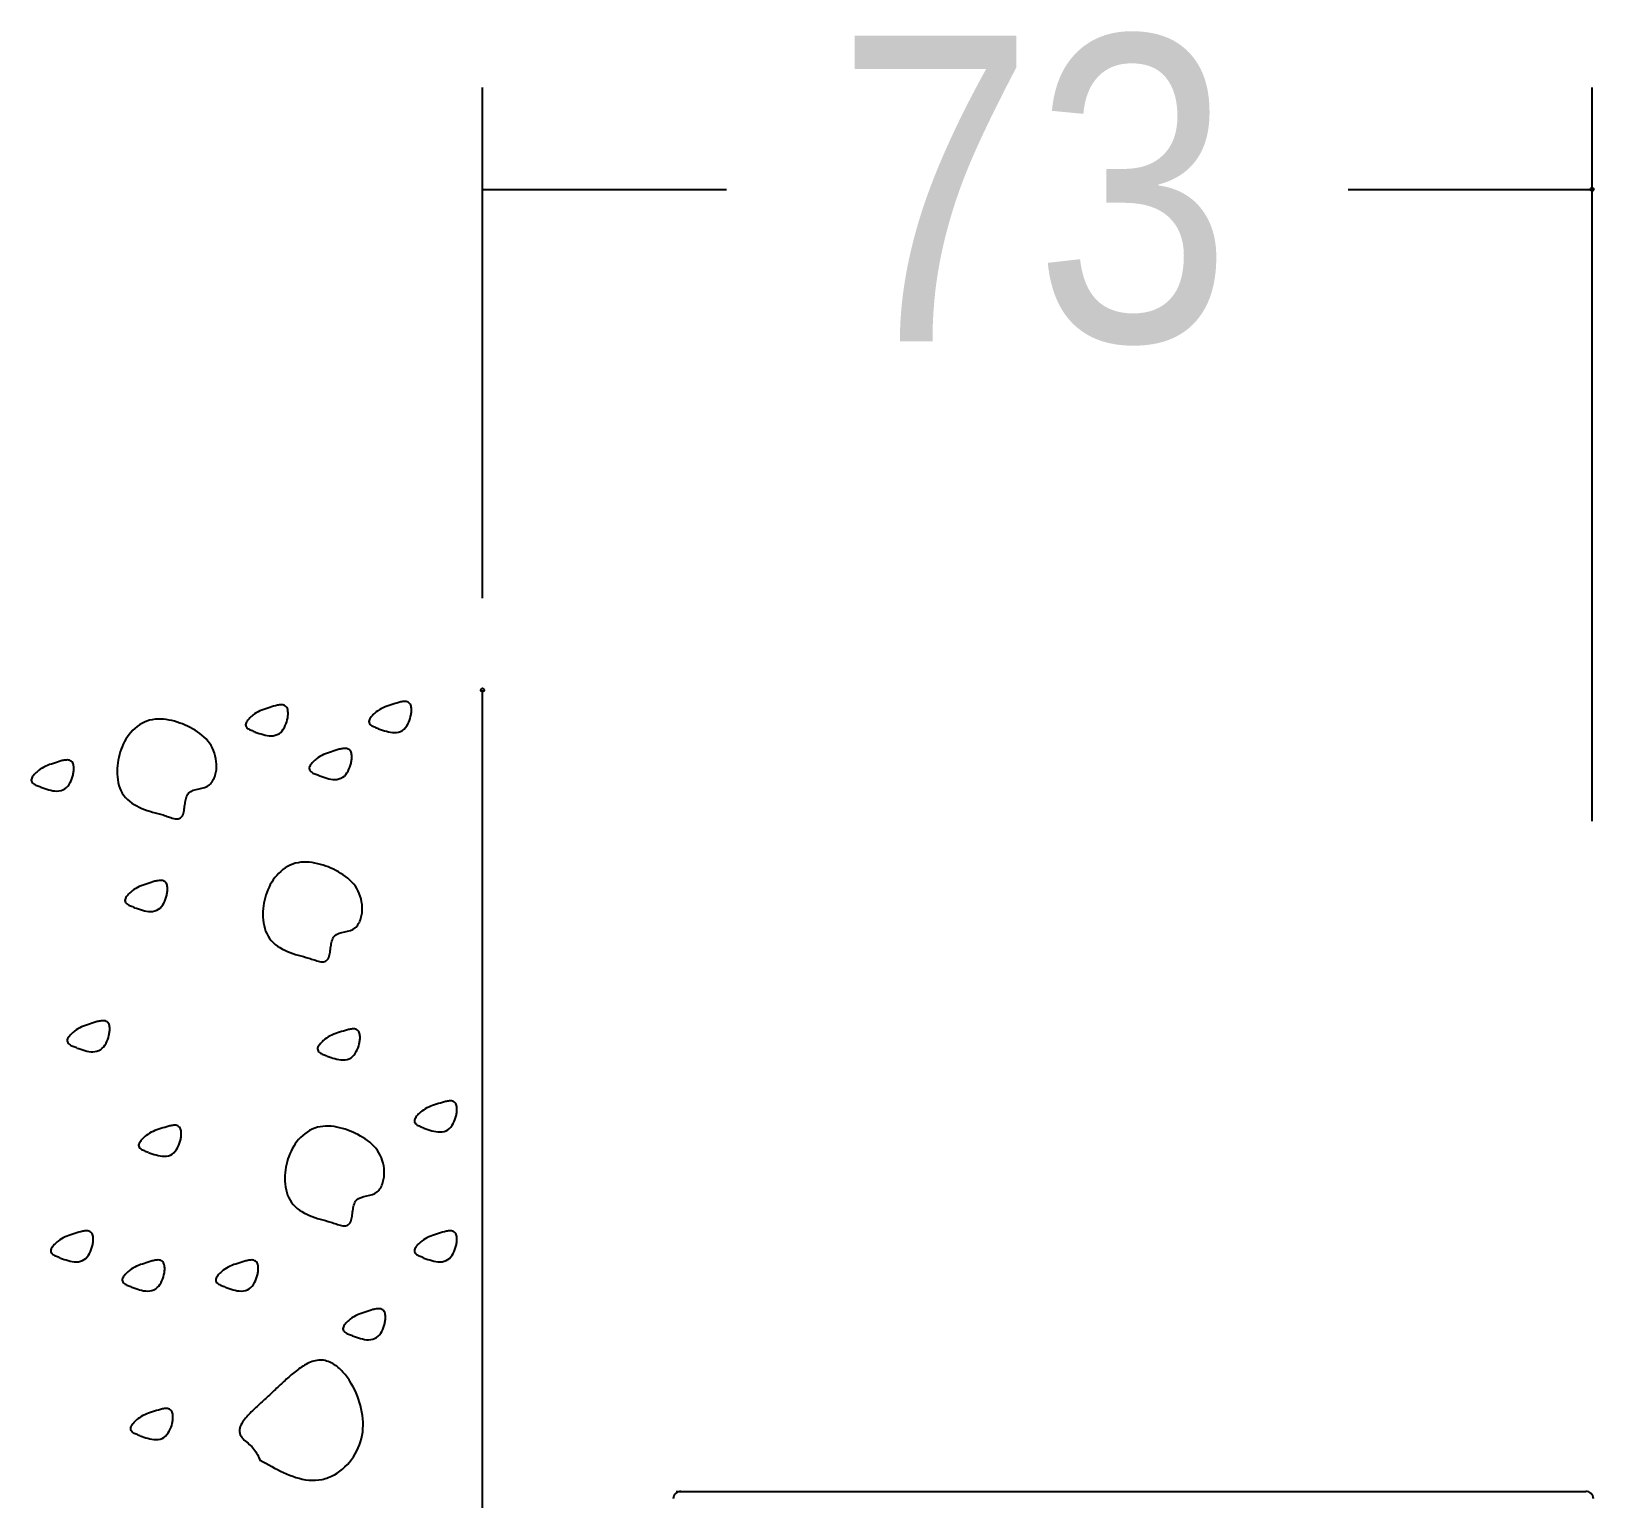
# Model space of a CAD drawing. Extents: x 0 to 172, y 0 to 108.
# Drawn here: x 0.12 to 45.83, y 65.4 to 108.32 of the extents above; entities that cross this region are included whole.
import ezdxf

# ---------------------------------------------------------------- set-up
doc = ezdxf.new("R2010")
doc.units = 0
doc.layers.add('LIVELLO_1', color=160, linetype='Continuous')
doc.styles.add('STD', font='txt')

# ---------------------------------------------------------------- blocks, each defined once
blk = doc.blocks.new('AI9-BLK1')
at = {"layer": 'LIVELLO_1', "color": 7}
for p, q in [((-72.853, 37.084), (-72.853, 52.024)), ((-40.398, 30.564), (-40.398, 52.024)), ((-72.853, 49.044), (-65.717, 49.044)), ((-47.533, 49.044), (-40.398, 49.044)), ((-72.853, -54.526), (-72.853, 34.402)), ((-67.19, 10.965), (-40.582, 10.965))]:
    blk.add_line(p, q, dxfattribs=at)
for centre, major_axis, ratio in [((-40.398, 49.044), (0.0001, -0.0506), 0.984692), ((-72.852, 34.402), (-0.0005, -0.051), 0.986436)]:
    blk.add_ellipse(centre, major_axis=major_axis, ratio=ratio, dxfattribs=at)
for points, knots in [([(-79.5, 33.173), (-79.425, 33.146), (-79.349, 33.121), (-79.271, 33.101), (-79.194, 33.079), (-79.115, 33.061), (-79.032, 33.063), (-78.952, 33.063), (-78.869, 33.083), (-78.802, 33.124), (-78.736, 33.17), (-78.685, 33.239), (-78.646, 33.31), (-78.607, 33.382), (-78.58, 33.457), (-78.561, 33.534), (-78.552, 33.572), (-78.544, 33.614), (-78.541, 33.652), (-78.537, 33.694), (-78.537, 33.734), (-78.541, 33.774), (-78.543, 33.814), (-78.552, 33.858), (-78.574, 33.89), (-78.594, 33.924), (-78.63, 33.95), (-78.667, 33.962), (-78.704, 33.973), (-78.747, 33.971), (-78.787, 33.966), (-78.826, 33.961), (-78.865, 33.952), (-78.904, 33.943), (-78.981, 33.924), (-79.057, 33.895), (-79.135, 33.872), (-79.211, 33.847), (-79.287, 33.823), (-79.361, 33.79), (-79.434, 33.759), (-79.505, 33.716), (-79.567, 33.667), (-79.599, 33.641), (-79.629, 33.616), (-79.657, 33.585), (-79.684, 33.558), (-79.71, 33.529), (-79.735, 33.494), (-79.758, 33.462), (-79.783, 33.422), (-79.781, 33.384), (-79.781, 33.346), (-79.755, 33.308), (-79.723, 33.28), (-79.691, 33.255), (-79.654, 33.241), (-79.615, 33.226), (-79.579, 33.212), (-79.544, 33.195), (-79.505, 33.181)], [0, 0, 0, 0, 1, 1, 1, 2, 2, 2, 3, 3, 3, 4, 4, 4, 5, 5, 5, 6, 6, 6, 7, 7, 7, 8, 8, 8, 9, 9, 9, 10, 10, 10, 11, 11, 11, 12, 12, 12, 13, 13, 13, 14, 14, 14, 15, 15, 15, 16, 16, 16, 17, 17, 17, 18, 18, 18, 19, 19, 19, 20, 20, 20, 20]), ([(-75.892, 33.268), (-75.816, 33.242), (-75.74, 33.219), (-75.662, 33.195), (-75.586, 33.173), (-75.506, 33.157), (-75.424, 33.157), (-75.344, 33.157), (-75.261, 33.177), (-75.194, 33.221), (-75.127, 33.264), (-75.077, 33.333), (-75.038, 33.404), (-74.999, 33.476), (-74.971, 33.551), (-74.953, 33.629), (-74.944, 33.668), (-74.936, 33.709), (-74.932, 33.748), (-74.928, 33.789), (-74.928, 33.83), (-74.93, 33.868), (-74.934, 33.91), (-74.944, 33.952), (-74.964, 33.986), (-74.986, 34.019), (-75.02, 34.046), (-75.059, 34.057), (-75.096, 34.069), (-75.138, 34.069), (-75.178, 34.064), (-75.218, 34.057), (-75.257, 34.048), (-75.296, 34.037), (-75.372, 34.019), (-75.449, 33.992), (-75.525, 33.966), (-75.603, 33.941), (-75.679, 33.919), (-75.753, 33.884), (-75.825, 33.854), (-75.894, 33.812), (-75.959, 33.763), (-75.991, 33.736), (-76.021, 33.71), (-76.05, 33.683), (-76.076, 33.652), (-76.102, 33.624), (-76.126, 33.589), (-76.151, 33.556), (-76.175, 33.516), (-76.172, 33.478), (-76.172, 33.44), (-76.147, 33.402), (-76.115, 33.377), (-76.084, 33.349), (-76.044, 33.335), (-76.009, 33.321), (-75.97, 33.308), (-75.933, 33.292), (-75.896, 33.275)], [0, 0, 0, 0, 1, 1, 1, 2, 2, 2, 3, 3, 3, 4, 4, 4, 5, 5, 5, 6, 6, 6, 7, 7, 7, 8, 8, 8, 9, 9, 9, 10, 10, 10, 11, 11, 11, 12, 12, 12, 13, 13, 13, 14, 14, 14, 15, 15, 15, 16, 16, 16, 17, 17, 17, 18, 18, 18, 19, 19, 19, 20, 20, 20, 20]), ([(-82.193, 30.747), (-82.405, 30.801), (-82.613, 30.854), (-82.817, 30.939), (-83.019, 31.026), (-83.219, 31.148), (-83.345, 31.322), (-83.471, 31.494), (-83.527, 31.723), (-83.538, 31.944), (-83.549, 32.167), (-83.515, 32.384), (-83.449, 32.59), (-83.382, 32.798), (-83.281, 32.998), (-83.136, 33.163), (-82.99, 33.329), (-82.799, 33.462), (-82.59, 33.516), (-82.379, 33.574), (-82.152, 33.558), (-81.937, 33.507), (-81.724, 33.457), (-81.521, 33.375), (-81.332, 33.266), (-81.141, 33.157), (-80.96, 33.023), (-80.834, 32.845), (-80.71, 32.67), (-80.641, 32.448), (-80.632, 32.232), (-80.626, 32.122), (-80.637, 32.015), (-80.671, 31.908), (-80.704, 31.801), (-80.76, 31.696), (-80.841, 31.628), (-80.923, 31.561), (-81.031, 31.536), (-81.144, 31.512), (-81.258, 31.489), (-81.376, 31.467), (-81.447, 31.387), (-81.48, 31.347), (-81.502, 31.295), (-81.519, 31.242), (-81.534, 31.188), (-81.543, 31.135), (-81.55, 31.083), (-81.56, 31.028), (-81.57, 30.976), (-81.575, 30.921), (-81.582, 30.867), (-81.588, 30.814), (-81.61, 30.761), (-81.633, 30.711), (-81.672, 30.666), (-81.72, 30.644), (-81.768, 30.624), (-81.83, 30.635), (-81.885, 30.647), (-81.94, 30.662), (-81.989, 30.676), (-82.041, 30.693), (-82.091, 30.709), (-82.143, 30.727), (-82.193, 30.747)], [0, 0, 0, 0, 1, 1, 1, 2, 2, 2, 3, 3, 3, 4, 4, 4, 5, 5, 5, 6, 6, 6, 7, 7, 7, 8, 8, 8, 9, 9, 9, 10, 10, 10, 11, 11, 11, 12, 12, 12, 13, 13, 13, 14, 14, 14, 15, 15, 15, 16, 16, 16, 17, 17, 17, 18, 18, 18, 19, 19, 19, 20, 20, 20, 21, 21, 21, 22, 22, 22, 22]), ([(-77.64, 31.899), (-77.562, 31.871), (-77.487, 31.846), (-77.409, 31.826), (-77.331, 31.802), (-77.253, 31.785), (-77.172, 31.786), (-77.09, 31.786), (-77.006, 31.806), (-76.939, 31.851), (-76.873, 31.893), (-76.822, 31.962), (-76.785, 32.033), (-76.744, 32.106), (-76.717, 32.181), (-76.698, 32.26), (-76.689, 32.299), (-76.684, 32.34), (-76.678, 32.379), (-76.674, 32.417), (-76.674, 32.459), (-76.678, 32.499), (-76.682, 32.54), (-76.689, 32.58), (-76.711, 32.615), (-76.732, 32.648), (-76.767, 32.675), (-76.804, 32.687), (-76.843, 32.7), (-76.884, 32.697), (-76.925, 32.691), (-76.964, 32.686), (-77.003, 32.678), (-77.042, 32.67), (-77.12, 32.648), (-77.196, 32.622), (-77.272, 32.597), (-77.348, 32.571), (-77.426, 32.548), (-77.499, 32.517), (-77.573, 32.484), (-77.641, 32.441), (-77.705, 32.392), (-77.737, 32.368), (-77.768, 32.34), (-77.795, 32.312), (-77.824, 32.285), (-77.848, 32.254), (-77.873, 32.221), (-77.898, 32.185), (-77.922, 32.147), (-77.92, 32.107), (-77.919, 32.071), (-77.893, 32.033), (-77.863, 32.005), (-77.829, 31.98), (-77.792, 31.966), (-77.755, 31.95), (-77.717, 31.935), (-77.68, 31.92), (-77.643, 31.908)], [0, 0, 0, 0, 1, 1, 1, 2, 2, 2, 3, 3, 3, 4, 4, 4, 5, 5, 5, 6, 6, 6, 7, 7, 7, 8, 8, 8, 9, 9, 9, 10, 10, 10, 11, 11, 11, 12, 12, 12, 13, 13, 13, 14, 14, 14, 15, 15, 15, 16, 16, 16, 17, 17, 17, 18, 18, 18, 19, 19, 19, 20, 20, 20, 20]), ([(-85.768, 31.558), (-85.692, 31.534), (-85.616, 31.505), (-85.54, 31.485), (-85.462, 31.465), (-85.382, 31.447), (-85.3, 31.447), (-85.22, 31.449), (-85.137, 31.467), (-85.07, 31.512), (-85.003, 31.556), (-84.953, 31.623), (-84.914, 31.696), (-84.875, 31.768), (-84.847, 31.843), (-84.828, 31.92), (-84.819, 31.96), (-84.812, 32), (-84.808, 32.038), (-84.805, 32.078), (-84.803, 32.118), (-84.807, 32.16), (-84.812, 32.2), (-84.819, 32.241), (-84.839, 32.274), (-84.862, 32.308), (-84.895, 32.336), (-84.935, 32.347), (-84.973, 32.361), (-85.014, 32.357), (-85.053, 32.352), (-85.094, 32.347), (-85.133, 32.34), (-85.172, 32.329), (-85.25, 32.308), (-85.324, 32.283), (-85.402, 32.256), (-85.479, 32.232), (-85.557, 32.21), (-85.629, 32.176), (-85.702, 32.145), (-85.77, 32.102), (-85.835, 32.053), (-85.867, 32.027), (-85.897, 32), (-85.926, 31.975), (-85.952, 31.944), (-85.978, 31.915), (-86.003, 31.88), (-86.026, 31.848), (-86.051, 31.808), (-86.049, 31.77), (-86.047, 31.73), (-86.022, 31.694), (-85.991, 31.668), (-85.959, 31.639), (-85.922, 31.627), (-85.883, 31.612), (-85.847, 31.598), (-85.809, 31.581), (-85.772, 31.567)], [0, 0, 0, 0, 1, 1, 1, 2, 2, 2, 3, 3, 3, 4, 4, 4, 5, 5, 5, 6, 6, 6, 7, 7, 7, 8, 8, 8, 9, 9, 9, 10, 10, 10, 11, 11, 11, 12, 12, 12, 13, 13, 13, 14, 14, 14, 15, 15, 15, 16, 16, 16, 17, 17, 17, 18, 18, 18, 19, 19, 19, 20, 20, 20, 20]), ([(-77.932, 26.563), (-78.139, 26.618), (-78.349, 26.67), (-78.554, 26.755), (-78.756, 26.842), (-78.954, 26.964), (-79.081, 27.138), (-79.207, 27.31), (-79.263, 27.539), (-79.274, 27.76), (-79.285, 27.983), (-79.252, 28.201), (-79.185, 28.406), (-79.118, 28.616), (-79.018, 28.814), (-78.871, 28.981), (-78.726, 29.144), (-78.535, 29.278), (-78.327, 29.334), (-78.117, 29.392), (-77.889, 29.374), (-77.673, 29.323), (-77.46, 29.275), (-77.259, 29.193), (-77.068, 29.082), (-76.877, 28.973), (-76.696, 28.839), (-76.57, 28.662), (-76.448, 28.482), (-76.377, 28.266), (-76.368, 28.05), (-76.364, 27.938), (-76.374, 27.833), (-76.407, 27.726), (-76.44, 27.617), (-76.496, 27.512), (-76.578, 27.444), (-76.659, 27.379), (-76.767, 27.354), (-76.88, 27.33), (-76.994, 27.305), (-77.113, 27.283), (-77.183, 27.205), (-77.216, 27.165), (-77.24, 27.113), (-77.255, 27.058), (-77.27, 27.004), (-77.28, 26.953), (-77.288, 26.899), (-77.297, 26.844), (-77.306, 26.793), (-77.311, 26.737), (-77.318, 26.683), (-77.324, 26.628), (-77.347, 26.58), (-77.368, 26.527), (-77.407, 26.482), (-77.456, 26.46), (-77.506, 26.442), (-77.563, 26.452), (-77.62, 26.465), (-77.675, 26.476), (-77.726, 26.493), (-77.776, 26.509), (-77.827, 26.525), (-77.88, 26.543), (-77.932, 26.563)], [0, 0, 0, 0, 1, 1, 1, 2, 2, 2, 3, 3, 3, 4, 4, 4, 5, 5, 5, 6, 6, 6, 7, 7, 7, 8, 8, 8, 9, 9, 9, 10, 10, 10, 11, 11, 11, 12, 12, 12, 13, 13, 13, 14, 14, 14, 15, 15, 15, 16, 16, 16, 17, 17, 17, 18, 18, 18, 19, 19, 19, 20, 20, 20, 21, 21, 21, 22, 22, 22, 22]), ([(-83.029, 28.036), (-82.953, 28.011), (-82.877, 27.985), (-82.799, 27.965), (-82.721, 27.942), (-82.643, 27.923), (-82.561, 27.925), (-82.479, 27.925), (-82.395, 27.943), (-82.329, 27.988), (-82.264, 28.034), (-82.214, 28.099), (-82.175, 28.172), (-82.136, 28.244), (-82.108, 28.321), (-82.089, 28.398), (-82.08, 28.438), (-82.073, 28.477), (-82.069, 28.516), (-82.065, 28.556), (-82.064, 28.596), (-82.069, 28.636), (-82.071, 28.678), (-82.08, 28.718), (-82.101, 28.754), (-82.122, 28.787), (-82.156, 28.814), (-82.193, 28.827), (-82.232, 28.839), (-82.275, 28.835), (-82.314, 28.83), (-82.355, 28.825), (-82.394, 28.818), (-82.433, 28.807), (-82.509, 28.785), (-82.585, 28.759), (-82.661, 28.736), (-82.739, 28.711), (-82.815, 28.687), (-82.89, 28.656), (-82.962, 28.621), (-83.031, 28.58), (-83.096, 28.529), (-83.127, 28.505), (-83.157, 28.477), (-83.185, 28.449), (-83.212, 28.422), (-83.239, 28.393), (-83.263, 28.36), (-83.287, 28.324), (-83.311, 28.286), (-83.31, 28.246), (-83.308, 28.21), (-83.283, 28.172), (-83.251, 28.145), (-83.221, 28.119), (-83.184, 28.105), (-83.144, 28.088), (-83.107, 28.074), (-83.07, 28.059), (-83.033, 28.045)], [0, 0, 0, 0, 1, 1, 1, 2, 2, 2, 3, 3, 3, 4, 4, 4, 5, 5, 5, 6, 6, 6, 7, 7, 7, 8, 8, 8, 9, 9, 9, 10, 10, 10, 11, 11, 11, 12, 12, 12, 13, 13, 13, 14, 14, 14, 15, 15, 15, 16, 16, 16, 17, 17, 17, 18, 18, 18, 19, 19, 19, 20, 20, 20, 20]), ([(-84.719, 23.932), (-84.641, 23.906), (-84.566, 23.881), (-84.488, 23.861), (-84.41, 23.837), (-84.332, 23.819), (-84.251, 23.821), (-84.169, 23.823), (-84.086, 23.841), (-84.019, 23.886), (-83.952, 23.932), (-83.904, 23.997), (-83.864, 24.07), (-83.826, 24.142), (-83.796, 24.216), (-83.777, 24.294), (-83.77, 24.334), (-83.763, 24.374), (-83.759, 24.414), (-83.755, 24.454), (-83.753, 24.494), (-83.757, 24.534), (-83.761, 24.576), (-83.768, 24.615), (-83.79, 24.65), (-83.811, 24.683), (-83.846, 24.71), (-83.883, 24.723), (-83.923, 24.735), (-83.963, 24.731), (-84.004, 24.726), (-84.045, 24.721), (-84.084, 24.714), (-84.123, 24.704), (-84.199, 24.683), (-84.275, 24.655), (-84.351, 24.632), (-84.428, 24.606), (-84.506, 24.583), (-84.578, 24.552), (-84.652, 24.519), (-84.72, 24.478), (-84.784, 24.427), (-84.818, 24.403), (-84.847, 24.374), (-84.875, 24.347), (-84.903, 24.32), (-84.929, 24.289), (-84.953, 24.256), (-84.977, 24.22), (-85.002, 24.182), (-85, 24.142), (-84.998, 24.106), (-84.973, 24.068), (-84.942, 24.042), (-84.908, 24.015), (-84.871, 24.001), (-84.834, 23.986), (-84.797, 23.971), (-84.759, 23.955), (-84.722, 23.943)], [0, 0, 0, 0, 1, 1, 1, 2, 2, 2, 3, 3, 3, 4, 4, 4, 5, 5, 5, 6, 6, 6, 7, 7, 7, 8, 8, 8, 9, 9, 9, 10, 10, 10, 11, 11, 11, 12, 12, 12, 13, 13, 13, 14, 14, 14, 15, 15, 15, 16, 16, 16, 17, 17, 17, 18, 18, 18, 19, 19, 19, 20, 20, 20, 20]), ([(-77.398, 23.691), (-77.32, 23.665), (-77.244, 23.641), (-77.168, 23.622), (-77.09, 23.598), (-77.012, 23.58), (-76.93, 23.582), (-76.849, 23.582), (-76.765, 23.6), (-76.698, 23.645), (-76.631, 23.689), (-76.583, 23.756), (-76.544, 23.829), (-76.505, 23.901), (-76.475, 23.975), (-76.457, 24.053), (-76.448, 24.093), (-76.442, 24.133), (-76.436, 24.173), (-76.433, 24.213), (-76.433, 24.255), (-76.436, 24.293), (-76.44, 24.334), (-76.448, 24.376), (-76.47, 24.411), (-76.491, 24.443), (-76.526, 24.47), (-76.563, 24.483), (-76.602, 24.494), (-76.643, 24.492), (-76.684, 24.487), (-76.725, 24.481), (-76.762, 24.472), (-76.801, 24.461), (-76.879, 24.443), (-76.955, 24.416), (-77.031, 24.392), (-77.107, 24.365), (-77.185, 24.343), (-77.258, 24.309), (-77.331, 24.278), (-77.4, 24.236), (-77.464, 24.187), (-77.495, 24.162), (-77.526, 24.133), (-77.554, 24.106), (-77.582, 24.077), (-77.607, 24.048), (-77.63, 24.015), (-77.657, 23.98), (-77.68, 23.943), (-77.678, 23.903), (-77.677, 23.864), (-77.651, 23.826), (-77.62, 23.801), (-77.588, 23.776), (-77.55, 23.76), (-77.513, 23.745), (-77.476, 23.73), (-77.439, 23.714), (-77.402, 23.701)], [0, 0, 0, 0, 1, 1, 1, 2, 2, 2, 3, 3, 3, 4, 4, 4, 5, 5, 5, 6, 6, 6, 7, 7, 7, 8, 8, 8, 9, 9, 9, 10, 10, 10, 11, 11, 11, 12, 12, 12, 13, 13, 13, 14, 14, 14, 15, 15, 15, 16, 16, 16, 17, 17, 17, 18, 18, 18, 19, 19, 19, 20, 20, 20, 20]), ([(-74.563, 21.587), (-74.487, 21.561), (-74.41, 21.538), (-74.332, 21.514), (-74.254, 21.492), (-74.176, 21.474), (-74.095, 21.476), (-74.013, 21.476), (-73.929, 21.496), (-73.863, 21.541), (-73.798, 21.583), (-73.747, 21.652), (-73.709, 21.725), (-73.67, 21.795), (-73.641, 21.871), (-73.623, 21.949), (-73.613, 21.987), (-73.606, 22.027), (-73.603, 22.069), (-73.599, 22.109), (-73.597, 22.149), (-73.601, 22.187), (-73.604, 22.231), (-73.613, 22.27), (-73.634, 22.305), (-73.656, 22.338), (-73.69, 22.365), (-73.727, 22.376), (-73.766, 22.39), (-73.807, 22.387), (-73.847, 22.381), (-73.888, 22.376), (-73.927, 22.366), (-73.966, 22.357), (-74.042, 22.336), (-74.118, 22.311), (-74.195, 22.285), (-74.272, 22.261), (-74.349, 22.238), (-74.423, 22.205), (-74.496, 22.173), (-74.565, 22.131), (-74.63, 22.082), (-74.661, 22.056), (-74.691, 22.029), (-74.719, 22.002), (-74.747, 21.973), (-74.772, 21.944), (-74.797, 21.91), (-74.821, 21.875), (-74.845, 21.837), (-74.843, 21.797), (-74.841, 21.761), (-74.817, 21.721), (-74.786, 21.697), (-74.754, 21.668), (-74.717, 21.654), (-74.678, 21.641), (-74.641, 21.625), (-74.604, 21.61), (-74.566, 21.596)], [0, 0, 0, 0, 1, 1, 1, 2, 2, 2, 3, 3, 3, 4, 4, 4, 5, 5, 5, 6, 6, 6, 7, 7, 7, 8, 8, 8, 9, 9, 9, 10, 10, 10, 11, 11, 11, 12, 12, 12, 13, 13, 13, 14, 14, 14, 15, 15, 15, 16, 16, 16, 17, 17, 17, 18, 18, 18, 19, 19, 19, 20, 20, 20, 20]), ([(-82.626, 20.876), (-82.55, 20.851), (-82.473, 20.825), (-82.395, 20.803), (-82.319, 20.782), (-82.241, 20.763), (-82.16, 20.765), (-82.078, 20.765), (-81.995, 20.785), (-81.927, 20.83), (-81.86, 20.872), (-81.811, 20.941), (-81.773, 21.014), (-81.733, 21.086), (-81.705, 21.161), (-81.686, 21.238), (-81.677, 21.277), (-81.67, 21.318), (-81.666, 21.357), (-81.662, 21.398), (-81.662, 21.437), (-81.666, 21.478), (-81.67, 21.518), (-81.677, 21.56), (-81.699, 21.592), (-81.72, 21.626), (-81.755, 21.652), (-81.792, 21.665), (-81.83, 21.677), (-81.872, 21.674), (-81.913, 21.668), (-81.952, 21.665), (-81.991, 21.656), (-82.03, 21.646), (-82.108, 21.626), (-82.184, 21.598), (-82.26, 21.576), (-82.337, 21.55), (-82.413, 21.527), (-82.487, 21.494), (-82.561, 21.463), (-82.629, 21.42), (-82.693, 21.369), (-82.724, 21.346), (-82.756, 21.32), (-82.784, 21.289), (-82.812, 21.262), (-82.836, 21.233), (-82.86, 21.199), (-82.886, 21.164), (-82.911, 21.124), (-82.909, 21.086), (-82.907, 21.048), (-82.881, 21.012), (-82.849, 20.986), (-82.817, 20.958), (-82.78, 20.945), (-82.743, 20.931), (-82.706, 20.914), (-82.668, 20.898), (-82.631, 20.885)], [0, 0, 0, 0, 1, 1, 1, 2, 2, 2, 3, 3, 3, 4, 4, 4, 5, 5, 5, 6, 6, 6, 7, 7, 7, 8, 8, 8, 9, 9, 9, 10, 10, 10, 11, 11, 11, 12, 12, 12, 13, 13, 13, 14, 14, 14, 15, 15, 15, 16, 16, 16, 17, 17, 17, 18, 18, 18, 19, 19, 19, 20, 20, 20, 20]), ([(-77.287, 18.841), (-77.497, 18.897), (-77.707, 18.946), (-77.909, 19.034), (-78.114, 19.119), (-78.31, 19.242), (-78.437, 19.414), (-78.564, 19.588), (-78.619, 19.815), (-78.63, 20.038), (-78.641, 20.259), (-78.609, 20.477), (-78.543, 20.686), (-78.475, 20.89), (-78.373, 21.092), (-78.229, 21.257), (-78.082, 21.422), (-77.893, 21.554), (-77.682, 21.612), (-77.472, 21.668), (-77.244, 21.652), (-77.031, 21.602), (-76.815, 21.552), (-76.615, 21.469), (-76.423, 21.358), (-76.234, 21.251), (-76.052, 21.115), (-75.927, 20.937), (-75.803, 20.762), (-75.733, 20.542), (-75.725, 20.325), (-75.72, 20.218), (-75.731, 20.109), (-75.764, 20.004), (-75.796, 19.895), (-75.851, 19.787), (-75.935, 19.722), (-76.015, 19.657), (-76.122, 19.63), (-76.236, 19.608), (-76.351, 19.581), (-76.47, 19.559), (-76.539, 19.481), (-76.574, 19.441), (-76.596, 19.388), (-76.611, 19.336), (-76.627, 19.284), (-76.636, 19.231), (-76.645, 19.175), (-76.654, 19.122), (-76.661, 19.069), (-76.668, 19.013), (-76.676, 18.961), (-76.682, 18.908), (-76.704, 18.856), (-76.726, 18.805), (-76.765, 18.758), (-76.812, 18.737), (-76.861, 18.718), (-76.921, 18.729), (-76.977, 18.741), (-77.031, 18.754), (-77.081, 18.768), (-77.133, 18.785), (-77.183, 18.801), (-77.235, 18.823), (-77.287, 18.841)], [0, 0, 0, 0, 1, 1, 1, 2, 2, 2, 3, 3, 3, 4, 4, 4, 5, 5, 5, 6, 6, 6, 7, 7, 7, 8, 8, 8, 9, 9, 9, 10, 10, 10, 11, 11, 11, 12, 12, 12, 13, 13, 13, 14, 14, 14, 15, 15, 15, 16, 16, 16, 17, 17, 17, 18, 18, 18, 19, 19, 19, 20, 20, 20, 21, 21, 21, 22, 22, 22, 22]), ([(-85.198, 17.787), (-85.122, 17.762), (-85.048, 17.739), (-84.97, 17.715), (-84.892, 17.695), (-84.814, 17.677), (-84.732, 17.679), (-84.651, 17.679), (-84.566, 17.697), (-84.5, 17.742), (-84.433, 17.785), (-84.383, 17.852), (-84.344, 17.925), (-84.307, 17.996), (-84.277, 18.072), (-84.258, 18.152), (-84.249, 18.19), (-84.242, 18.23), (-84.238, 18.268), (-84.234, 18.31), (-84.234, 18.348), (-84.238, 18.39), (-84.242, 18.429), (-84.249, 18.471), (-84.272, 18.506), (-84.291, 18.54), (-84.327, 18.565), (-84.364, 18.578), (-84.403, 18.591), (-84.444, 18.589), (-84.485, 18.582), (-84.525, 18.576), (-84.563, 18.569), (-84.603, 18.558), (-84.68, 18.538), (-84.756, 18.513), (-84.832, 18.486), (-84.908, 18.464), (-84.986, 18.44), (-85.059, 18.408), (-85.133, 18.375), (-85.202, 18.331), (-85.265, 18.283), (-85.298, 18.257), (-85.328, 18.23), (-85.356, 18.203), (-85.384, 18.174), (-85.408, 18.147), (-85.434, 18.112), (-85.458, 18.078), (-85.482, 18.038), (-85.48, 18), (-85.479, 17.962), (-85.452, 17.923), (-85.423, 17.896), (-85.39, 17.869), (-85.353, 17.856), (-85.315, 17.842), (-85.278, 17.828), (-85.241, 17.813), (-85.204, 17.797)], [0, 0, 0, 0, 1, 1, 1, 2, 2, 2, 3, 3, 3, 4, 4, 4, 5, 5, 5, 6, 6, 6, 7, 7, 7, 8, 8, 8, 9, 9, 9, 10, 10, 10, 11, 11, 11, 12, 12, 12, 13, 13, 13, 14, 14, 14, 15, 15, 15, 16, 16, 16, 17, 17, 17, 18, 18, 18, 19, 19, 19, 20, 20, 20, 20]), ([(-74.563, 17.787), (-74.487, 17.762), (-74.41, 17.739), (-74.332, 17.715), (-74.254, 17.695), (-74.176, 17.677), (-74.095, 17.679), (-74.013, 17.679), (-73.929, 17.697), (-73.863, 17.742), (-73.798, 17.785), (-73.747, 17.852), (-73.709, 17.925), (-73.67, 17.996), (-73.641, 18.072), (-73.623, 18.152), (-73.613, 18.19), (-73.606, 18.23), (-73.603, 18.268), (-73.599, 18.31), (-73.597, 18.348), (-73.601, 18.39), (-73.604, 18.429), (-73.613, 18.471), (-73.634, 18.506), (-73.656, 18.54), (-73.69, 18.565), (-73.727, 18.578), (-73.766, 18.591), (-73.807, 18.589), (-73.847, 18.582), (-73.888, 18.576), (-73.927, 18.569), (-73.966, 18.558), (-74.042, 18.538), (-74.118, 18.513), (-74.195, 18.486), (-74.272, 18.464), (-74.349, 18.44), (-74.423, 18.408), (-74.496, 18.375), (-74.565, 18.331), (-74.63, 18.283), (-74.661, 18.257), (-74.691, 18.23), (-74.719, 18.203), (-74.747, 18.174), (-74.772, 18.147), (-74.797, 18.112), (-74.821, 18.078), (-74.845, 18.038), (-74.843, 18), (-74.841, 17.962), (-74.817, 17.923), (-74.786, 17.896), (-74.754, 17.869), (-74.717, 17.856), (-74.678, 17.842), (-74.641, 17.828), (-74.604, 17.813), (-74.566, 17.797)], [0, 0, 0, 0, 1, 1, 1, 2, 2, 2, 3, 3, 3, 4, 4, 4, 5, 5, 5, 6, 6, 6, 7, 7, 7, 8, 8, 8, 9, 9, 9, 10, 10, 10, 11, 11, 11, 12, 12, 12, 13, 13, 13, 14, 14, 14, 15, 15, 15, 16, 16, 16, 17, 17, 17, 18, 18, 18, 19, 19, 19, 20, 20, 20, 20]), ([(-83.109, 16.934), (-83.033, 16.908), (-82.957, 16.884), (-82.881, 16.861), (-82.803, 16.84), (-82.724, 16.823), (-82.641, 16.824), (-82.561, 16.824), (-82.477, 16.843), (-82.411, 16.888), (-82.344, 16.93), (-82.294, 16.999), (-82.255, 17.071), (-82.216, 17.142), (-82.188, 17.218), (-82.169, 17.296), (-82.16, 17.334), (-82.152, 17.376), (-82.149, 17.414), (-82.145, 17.455), (-82.145, 17.494), (-82.149, 17.535), (-82.152, 17.575), (-82.16, 17.617), (-82.182, 17.651), (-82.202, 17.686), (-82.238, 17.711), (-82.275, 17.724), (-82.312, 17.737), (-82.355, 17.733), (-82.394, 17.728), (-82.434, 17.722), (-82.473, 17.713), (-82.512, 17.704), (-82.59, 17.684), (-82.667, 17.659), (-82.743, 17.631), (-82.819, 17.608), (-82.897, 17.586), (-82.969, 17.552), (-83.044, 17.519), (-83.113, 17.477), (-83.175, 17.429), (-83.207, 17.403), (-83.239, 17.376), (-83.267, 17.349), (-83.295, 17.319), (-83.318, 17.29), (-83.343, 17.256), (-83.368, 17.223), (-83.391, 17.184), (-83.391, 17.145), (-83.389, 17.105), (-83.363, 17.068), (-83.332, 17.044), (-83.301, 17.015), (-83.263, 17.002), (-83.224, 16.988), (-83.189, 16.973), (-83.152, 16.957), (-83.115, 16.942)], [0, 0, 0, 0, 1, 1, 1, 2, 2, 2, 3, 3, 3, 4, 4, 4, 5, 5, 5, 6, 6, 6, 7, 7, 7, 8, 8, 8, 9, 9, 9, 10, 10, 10, 11, 11, 11, 12, 12, 12, 13, 13, 13, 14, 14, 14, 15, 15, 15, 16, 16, 16, 17, 17, 17, 18, 18, 18, 19, 19, 19, 20, 20, 20, 20]), ([(-80.373, 16.935), (-80.297, 16.908), (-80.221, 16.884), (-80.145, 16.863), (-80.067, 16.84), (-79.987, 16.823), (-79.907, 16.824), (-79.826, 16.824), (-79.742, 16.843), (-79.675, 16.888), (-79.608, 16.931), (-79.56, 17), (-79.521, 17.071), (-79.482, 17.143), (-79.452, 17.218), (-79.434, 17.296), (-79.425, 17.334), (-79.417, 17.376), (-79.413, 17.414), (-79.409, 17.455), (-79.409, 17.495), (-79.413, 17.535), (-79.417, 17.575), (-79.425, 17.618), (-79.447, 17.651), (-79.468, 17.686), (-79.503, 17.711), (-79.539, 17.724), (-79.579, 17.737), (-79.62, 17.733), (-79.661, 17.728), (-79.702, 17.722), (-79.739, 17.713), (-79.778, 17.704), (-79.856, 17.686), (-79.932, 17.659), (-80.008, 17.633), (-80.084, 17.608), (-80.162, 17.586), (-80.234, 17.552), (-80.306, 17.521), (-80.377, 17.477), (-80.44, 17.43), (-80.472, 17.403), (-80.503, 17.377), (-80.531, 17.349), (-80.559, 17.319), (-80.583, 17.29), (-80.607, 17.256), (-80.634, 17.223), (-80.657, 17.184), (-80.655, 17.145), (-80.654, 17.105), (-80.628, 17.069), (-80.596, 17.044), (-80.565, 17.017), (-80.528, 17.002), (-80.49, 16.988), (-80.453, 16.973), (-80.416, 16.957), (-80.379, 16.942)], [0, 0, 0, 0, 1, 1, 1, 2, 2, 2, 3, 3, 3, 4, 4, 4, 5, 5, 5, 6, 6, 6, 7, 7, 7, 8, 8, 8, 9, 9, 9, 10, 10, 10, 11, 11, 11, 12, 12, 12, 13, 13, 13, 14, 14, 14, 15, 15, 15, 16, 16, 16, 17, 17, 17, 18, 18, 18, 19, 19, 19, 20, 20, 20, 20]), ([(-76.652, 15.51), (-76.576, 15.484), (-76.5, 15.459), (-76.423, 15.437), (-76.345, 15.417), (-76.266, 15.397), (-76.184, 15.397), (-76.102, 15.399), (-76.021, 15.419), (-75.954, 15.462), (-75.887, 15.508), (-75.837, 15.575), (-75.798, 15.644), (-75.759, 15.716), (-75.731, 15.792), (-75.713, 15.872), (-75.703, 15.911), (-75.695, 15.95), (-75.692, 15.99), (-75.688, 16.028), (-75.686, 16.07), (-75.692, 16.112), (-75.695, 16.152), (-75.703, 16.193), (-75.725, 16.228), (-75.745, 16.258), (-75.78, 16.288), (-75.818, 16.299), (-75.855, 16.311), (-75.897, 16.31), (-75.937, 16.304), (-75.977, 16.299), (-76.016, 16.291), (-76.055, 16.28), (-76.133, 16.258), (-76.208, 16.233), (-76.286, 16.208), (-76.362, 16.182), (-76.438, 16.161), (-76.512, 16.128), (-76.585, 16.095), (-76.656, 16.054), (-76.719, 16.003), (-76.75, 15.98), (-76.782, 15.95), (-76.808, 15.923), (-76.836, 15.896), (-76.861, 15.865), (-76.886, 15.832), (-76.912, 15.798), (-76.934, 15.76), (-76.934, 15.72), (-76.93, 15.682), (-76.906, 15.644), (-76.875, 15.618), (-76.843, 15.591), (-76.806, 15.579), (-76.767, 15.562), (-76.732, 15.548), (-76.695, 15.533), (-76.656, 15.519)], [0, 0, 0, 0, 1, 1, 1, 2, 2, 2, 3, 3, 3, 4, 4, 4, 5, 5, 5, 6, 6, 6, 7, 7, 7, 8, 8, 8, 9, 9, 9, 10, 10, 10, 11, 11, 11, 12, 12, 12, 13, 13, 13, 14, 14, 14, 15, 15, 15, 16, 16, 16, 17, 17, 17, 18, 18, 18, 19, 19, 19, 20, 20, 20, 20]), ([(-79.356, 11.881), (-79.131, 11.752), (-78.908, 11.627), (-78.672, 11.516), (-78.437, 11.409), (-78.19, 11.318), (-77.932, 11.293), (-77.804, 11.282), (-77.673, 11.287), (-77.545, 11.315), (-77.421, 11.34), (-77.299, 11.387), (-77.185, 11.451), (-76.96, 11.578), (-76.767, 11.761), (-76.624, 11.977), (-76.481, 12.194), (-76.388, 12.445), (-76.356, 12.702), (-76.325, 12.96), (-76.355, 13.222), (-76.422, 13.473), (-76.489, 13.727), (-76.59, 13.968), (-76.73, 14.186), (-76.799, 14.295), (-76.879, 14.394), (-76.968, 14.49), (-77.056, 14.585), (-77.157, 14.668), (-77.274, 14.726), (-77.389, 14.782), (-77.523, 14.813), (-77.65, 14.802), (-77.779, 14.792), (-77.901, 14.742), (-78.015, 14.679), (-78.13, 14.616), (-78.234, 14.541), (-78.334, 14.462), (-78.437, 14.382), (-78.533, 14.296), (-78.628, 14.209), (-78.724, 14.122), (-78.817, 14.035), (-78.91, 13.946), (-79.005, 13.855), (-79.097, 13.767), (-79.193, 13.681), (-79.287, 13.594), (-79.383, 13.508), (-79.478, 13.418), (-79.571, 13.333), (-79.666, 13.243), (-79.749, 13.146), (-79.79, 13.098), (-79.831, 13.045), (-79.868, 12.989), (-79.904, 12.933), (-79.937, 12.876), (-79.95, 12.811), (-79.964, 12.747), (-79.961, 12.678), (-79.937, 12.621), (-79.913, 12.562), (-79.868, 12.512), (-79.82, 12.467), (-79.771, 12.423), (-79.723, 12.381), (-79.673, 12.339), (-79.625, 12.296), (-79.579, 12.252), (-79.537, 12.202), (-79.458, 12.102), (-79.406, 11.98), (-79.356, 11.862)], [0, 0, 0, 0, 1, 1, 1, 2, 2, 2, 3, 3, 3, 4, 4, 4, 5, 5, 5, 6, 6, 6, 7, 7, 7, 8, 8, 8, 9, 9, 9, 10, 10, 10, 11, 11, 11, 12, 12, 12, 13, 13, 13, 14, 14, 14, 15, 15, 15, 16, 16, 16, 17, 17, 17, 18, 18, 18, 19, 19, 19, 20, 20, 20, 21, 21, 21, 22, 22, 22, 23, 23, 23, 24, 24, 24, 25, 25, 25, 25]), ([(-82.868, 12.59), (-82.792, 12.564), (-82.716, 12.539), (-82.639, 12.517), (-82.561, 12.496), (-82.482, 12.479), (-82.401, 12.479), (-82.319, 12.481), (-82.236, 12.501), (-82.169, 12.543), (-82.103, 12.588), (-82.052, 12.655), (-82.013, 12.727), (-81.974, 12.8), (-81.947, 12.874), (-81.927, 12.952), (-81.919, 12.991), (-81.911, 13.032), (-81.908, 13.071), (-81.904, 13.112), (-81.904, 13.15), (-81.908, 13.192), (-81.911, 13.232), (-81.919, 13.274), (-81.941, 13.306), (-81.961, 13.341), (-81.996, 13.368), (-82.034, 13.379), (-82.071, 13.391), (-82.113, 13.387), (-82.154, 13.384), (-82.193, 13.379), (-82.232, 13.37), (-82.271, 13.36), (-82.349, 13.341), (-82.425, 13.313), (-82.502, 13.29), (-82.578, 13.264), (-82.656, 13.241), (-82.728, 13.208), (-82.803, 13.177), (-82.872, 13.134), (-82.934, 13.083), (-82.966, 13.059), (-82.998, 13.034), (-83.026, 13.003), (-83.053, 12.976), (-83.077, 12.947), (-83.102, 12.912), (-83.127, 12.878), (-83.15, 12.84), (-83.15, 12.802), (-83.148, 12.762), (-83.122, 12.726), (-83.09, 12.699), (-83.058, 12.673), (-83.021, 12.658), (-82.985, 12.644), (-82.948, 12.63), (-82.911, 12.612), (-82.872, 12.599)], [0, 0, 0, 0, 1, 1, 1, 2, 2, 2, 3, 3, 3, 4, 4, 4, 5, 5, 5, 6, 6, 6, 7, 7, 7, 8, 8, 8, 9, 9, 9, 10, 10, 10, 11, 11, 11, 12, 12, 12, 13, 13, 13, 14, 14, 14, 15, 15, 15, 16, 16, 16, 17, 17, 17, 18, 18, 18, 19, 19, 19, 20, 20, 20, 20])]:
    blk.add_open_spline(points, degree=3, knots=knots, dxfattribs=at)
for points in [[(-67.049, 10.965), (-67.17, 10.965), (-67.268, 10.871), (-67.271, 10.749)], [(-40.359, 10.749), (-40.363, 10.871), (-40.461, 10.965), (-40.582, 10.965)]]:
    blk.add_open_spline(points, degree=3, dxfattribs=at)
at = {"layer": 'LIVELLO_1', "color": 7, "insert": (-62.497, 53.537), "char_height": 8.9376, "attachment_point": 1, "style": 'STD'}
blk.add_mtext('\\fMyriad Roman|b0|i0;\\H8.9376;\\W0.87;\\C7;7\\H8.9376;3', dxfattribs=at)

msp = doc.modelspace()

# ---------------------------------------------------------------- block references
at = {"layer": 'LIVELLO_1', "color": 7}
msp.add_blockref('AI9-BLK1', (86.174929, 54.653167), dxfattribs=at)

doc.saveas('drawing.dxf')
